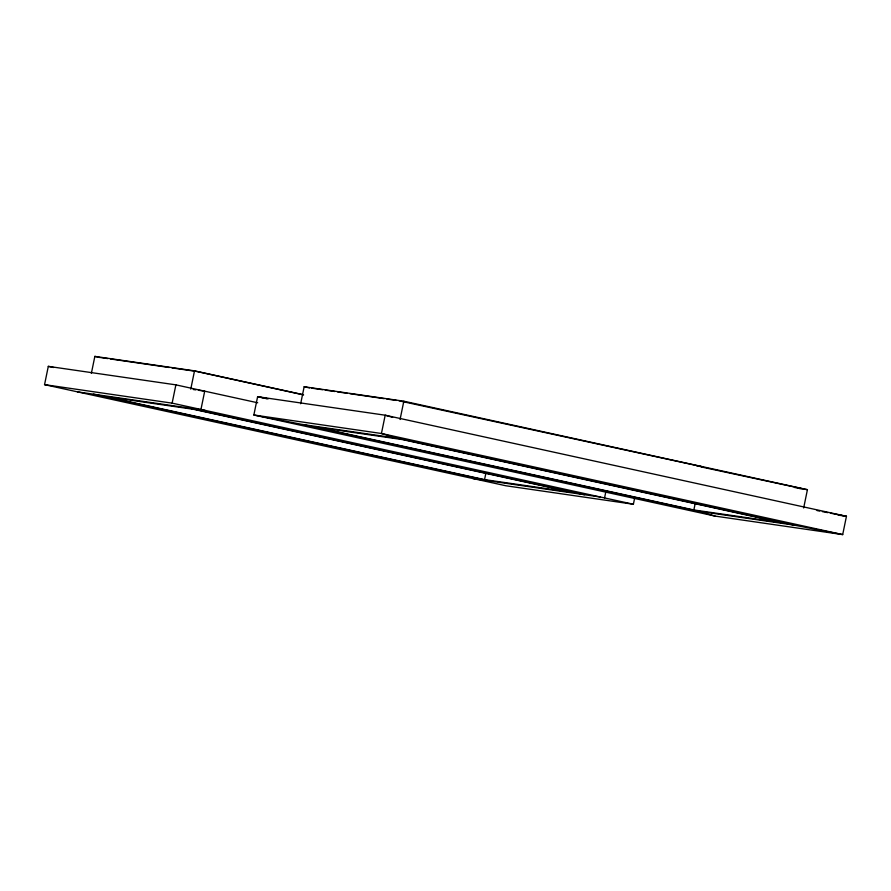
<?xml version="1.0" encoding="UTF-8"?>
<svg xmlns="http://www.w3.org/2000/svg" width="891" height="891" viewBox="0 0 891 891"><rect width="100%" height="100%" fill="white"/><g stroke="black" fill="none" stroke-linecap="round" stroke-linejoin="round"><path stroke-width="1.34" d="M634.726 497.713L633.39 504.25L505.81 485.751L44.55 384.645L48.303 366.357L175.883 384.856L257.711 402.788M91.361 373.396L94.847 356.4L194.516 370.856L303.23 394.68M44.55 384.645L172.13 403.144L175.883 384.856M190.763 389.144L194.516 370.856M200.954 409.47L204.707 391.171L198.37 390.247M300.668 403.734L304.154 386.75L403.823 401.206L807.424 489.671L803.671 507.959M400.07 419.494L403.823 401.206M484.559 479.614L572.267 492.333L193.38 409.281L105.673 396.562L484.559 479.614L485.896 473.076M604.555 497.935L605.902 491.398M693.866 509.964L781.574 522.683L402.687 439.631L314.98 426.912L693.866 509.964L695.203 503.426M100.95 357.592L107.789 358.583M110.529 358.984L169.301 367.504M172.03 367.905L196.644 371.469L303.608 394.913M311.627 388.142L322.564 389.723M325.304 390.124L334.871 391.505M337.6 391.906L347.167 393.299M349.907 393.688L384.077 398.645M386.805 399.045L396.384 400.427M399.112 400.827L702.476 466.806L697.007 466.015M193.291 389.512L195.831 389.879M701.239 466.94L801.31 488.48L794.616 487.5M799.227 488.48L807.424 489.671M77.495 391.873L205.075 410.372M302.751 424.528L398.433 438.405L793.803 525.066L842.697 534.6L846.45 516.301L385.19 415.206L257.61 396.707L253.857 414.994L715.117 516.101L842.697 534.6L381.437 433.494L253.857 414.994L302.751 424.528L698.121 511.189L715.117 516.101M838.219 515.109L846.45 516.301L830.412 513.171M472.865 478.534L600.434 497.033M698.121 511.189L793.803 525.066M262.956 397.742L257.61 396.707L267.111 398.789M265.641 398.266L268.314 398.789M817.036 510.565L819.709 511.089M822.382 511.612L827.728 512.648M304.154 386.75L309.589 387.941M94.847 356.4L100.282 357.592M48.303 366.357L53.549 367.504M172.13 403.144L633.39 504.25M189.126 408.056L584.496 494.717M93.444 394.178L488.803 480.839M392.63 417.344L385.19 415.206L381.437 433.494L398.433 438.405"/></g></svg>
